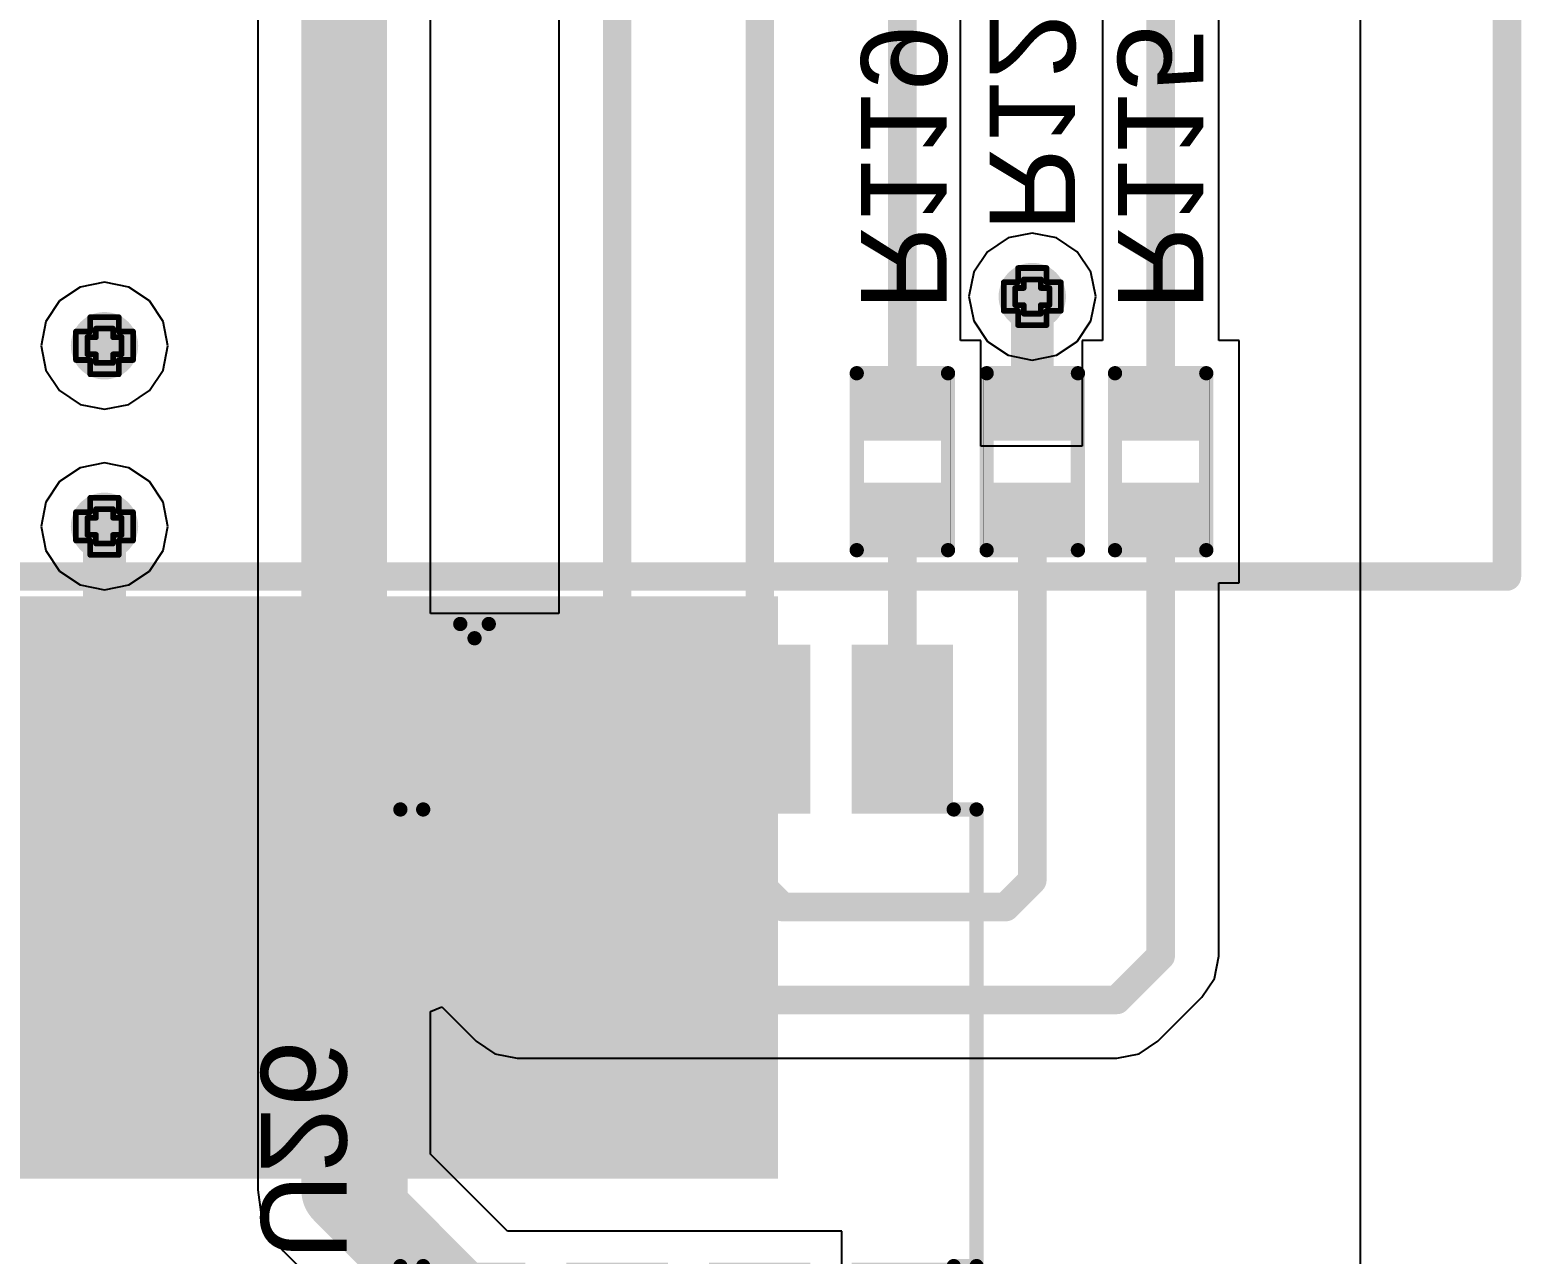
# Model space of a CAD drawing. Header units: inches. Extents: x 0 to 198, y 0 to 199.
# Drawn here: x 0.754 to 1.276, y 0.609 to 1.038 of the extents above; entities that cross this region are included whole.
import ezdxf

# ---------------------------------------------------------------- set-up
doc = ezdxf.new("R2010")
doc.units = ezdxf.units.IN
doc.header["$MEASUREMENT"] = 0
for name, color, linetype in [('Bottom Layer', 5, 'Continuous'), ('Bottom Overlay', 54, 'Continuous'), ('Bottom Paste', 16, 'Continuous'), ('Bottom Solder', 6, 'Continuous'), ('Drill Drawing', 1, 'Continuous'), ('Layer 1', 16, 'Continuous'), ('Layer 2', 76, 'Continuous'), ('Top Layer', 1, 'Continuous'), ('Top Overlay', 2, 'Continuous'), ('Top Paste', 8, 'Continuous'), ('Top Solder', 216, 'Continuous'), ('Via Holes', 16, 'Continuous')]:
    doc.layers.add(name, color=color, linetype=linetype)
doc.styles.add('Arial', font='', dxfattribs={"height": 0.2})
doc.styles.get('Arial').set_extended_font_data('Arial')

# ---------------------------------------------------------------- blocks, each defined once
blk = doc.blocks.new('BH_18650_B1BA002_19')
at = {"layer": 'Top Layer'}
blk.add_hatch(color=1, dxfattribs=at).paths.add_polyline_path([(-0.30748, -1.5265), (-0.00748, -1.5265), (-0.00748, -1.7265), (-0.30748, -1.7265)])
at = {"layer": 'Top Paste'}
blk.add_hatch(color=8, dxfattribs=at).paths.add_polyline_path([(-0.30748, -1.5265), (-0.00748, -1.5265), (-0.00748, -1.7265), (-0.30748, -1.7265)])
at = {"layer": 'Top Solder'}
blk.add_hatch(color=216, dxfattribs=at).paths.add_polyline_path([(-0.30948, -1.5245), (-0.00548, -1.5245), (-0.00548, -1.7285), (-0.30948, -1.7285)])
at = {"layer": 'Top Overlay'}
for points in [[(0.25002, -1.5175, 0.01, 0.01, 0), (0.25002, 1.5175, 0.01, 0.01, 0)], [(-0.56498, -1.5175, 0.01, 0.01, 0), (0.25002, -1.5175, 0.01, 0.01, 0)]]:
    blk.add_lwpolyline(points, format="xyseb", dxfattribs=at)
blk.add_lwpolyline([(0.24752, -1.5175, 0.005, 0.005, 1), (0.25252, -1.5175, 0.005, 0.005, 1)], format="xyseb", close=True, dxfattribs=at)
blk.add_lwpolyline([(0.24752, -1.5175, 0.005, 0.005, 1), (0.25252, -1.5175, 0.005, 0.005, 1)], format="xyseb", close=True, dxfattribs=at)
blk = doc.blocks.new('SOP_8_B_29')
at = {"layer": 'Bottom Layer'}
for points in [[(-0.13386, 0.08878), (-0.08268, 0.08878), (-0.08268, 0.06122), (-0.13386, 0.06122)], [(0.08268, 0.08878), (0.13386, 0.08878), (0.13386, 0.06122), (0.08268, 0.06122)], [(-0.13386, 0.03878), (-0.08268, 0.03878), (-0.08268, 0.01122), (-0.13386, 0.01122)], [(0.08268, 0.03878), (0.13386, 0.03878), (0.13386, 0.01122), (0.08268, 0.01122)], [(-0.13386, -0.01122), (-0.08268, -0.01122), (-0.08268, -0.03878), (-0.13386, -0.03878)], [(0.08268, -0.01122), (0.13386, -0.01122), (0.13386, -0.03878), (0.08268, -0.03878)], [(-0.13386, -0.06122), (-0.08268, -0.06122), (-0.08268, -0.08878), (-0.13386, -0.08878)], [(0.08268, -0.06122), (0.13386, -0.06122), (0.13386, -0.08878), (0.08268, -0.08878)]]:
    blk.add_hatch(color=5, dxfattribs=at).paths.add_polyline_path(points)
at = {"layer": 'Bottom Overlay'}
blk.add_hatch(color=54, dxfattribs=at).paths.add_polyline_path([(-0.078, -0.084), (-0.067, -0.084), (-0.067, -0.058), (-0.078, -0.058)])
at = {"layer": 'Bottom Paste'}
for points in [[(-0.13386, 0.08878), (-0.08268, 0.08878), (-0.08268, 0.06122), (-0.13386, 0.06122)], [(0.08268, 0.08878), (0.13386, 0.08878), (0.13386, 0.06122), (0.08268, 0.06122)], [(-0.13386, 0.03878), (-0.08268, 0.03878), (-0.08268, 0.01122), (-0.13386, 0.01122)], [(0.08268, 0.03878), (0.13386, 0.03878), (0.13386, 0.01122), (0.08268, 0.01122)], [(-0.13386, -0.01122), (-0.08268, -0.01122), (-0.08268, -0.03878), (-0.13386, -0.03878)], [(0.08268, -0.01122), (0.13386, -0.01122), (0.13386, -0.03878), (0.08268, -0.03878)], [(-0.13386, -0.06122), (-0.08268, -0.06122), (-0.08268, -0.08878), (-0.13386, -0.08878)], [(0.08268, -0.06122), (0.13386, -0.06122), (0.13386, -0.08878), (0.08268, -0.08878)]]:
    blk.add_hatch(color=16, dxfattribs=at).paths.add_polyline_path(points)
at = {"layer": 'Bottom Solder'}
for points in [[(-0.13786, 0.09278), (-0.07868, 0.09278), (-0.07868, 0.05722), (-0.13786, 0.05722)], [(0.07868, 0.09278), (0.13786, 0.09278), (0.13786, 0.05722), (0.07868, 0.05722)], [(-0.13786, 0.04278), (-0.07868, 0.04278), (-0.07868, 0.00722), (-0.13786, 0.00722)], [(0.07868, 0.04278), (0.13786, 0.04278), (0.13786, 0.00722), (0.07868, 0.00722)], [(-0.13786, -0.00722), (-0.07868, -0.00722), (-0.07868, -0.04278), (-0.13786, -0.04278)], [(0.07868, -0.00722), (0.13786, -0.00722), (0.13786, -0.04278), (0.07868, -0.04278)], [(-0.13786, -0.05722), (-0.07868, -0.05722), (-0.07868, -0.09278), (-0.13786, -0.09278)], [(0.07868, -0.05722), (0.13786, -0.05722), (0.13786, -0.09278), (0.07868, -0.09278)]]:
    blk.add_hatch(color=6, dxfattribs=at).paths.add_polyline_path(points)
at = {"layer": 'Bottom Overlay'}
for points in [[(-0.08014, 0.093, 0.005, 0.005, 0), (-0.08014, 0.101, 0.005, 0.005, 0)], [(0.07986, 0.101, 0.005, 0.005, 0), (-0.08014, 0.101, 0.005, 0.005, 0)], [(0.07986, 0.093, 0.005, 0.005, 0), (0.07986, 0.101, 0.005, 0.005, 0)], [(-0.14514, -0.08, 0.005, 0.005, 0), (-0.14514, -0.07, 0.005, 0.005, 0)], [(-0.14014, -0.075, 0.005, 0.005, 0), (-0.14514, -0.07, 0.005, 0.005, 0)], [(-0.14514, -0.08, 0.005, 0.005, 0), (-0.14014, -0.075, 0.005, 0.005, 0)], [(-0.08014, -0.101, 0.005, 0.005, 0), (-0.08014, -0.093, 0.005, 0.005, 0)], [(0.07986, -0.101, 0.005, 0.005, 0), (0.07986, -0.093, 0.005, 0.005, 0)], [(0.07986, -0.101, 0.005, 0.005, 0), (-0.08014, -0.101, 0.005, 0.005, 0)]]:
    blk.add_lwpolyline(points, format="xyseb", dxfattribs=at)
for points in [[(-0.08139, 0.101, 0.0025, 0.0025, 1), (-0.07889, 0.101, 0.0025, 0.0025, 1)], [(-0.08139, 0.101, 0.0025, 0.0025, 1), (-0.07889, 0.101, 0.0025, 0.0025, 1)], [(0.07861, 0.101, 0.0025, 0.0025, 1), (0.08111, 0.101, 0.0025, 0.0025, 1)], [(0.07861, 0.101, 0.0025, 0.0025, 1), (0.08111, 0.101, 0.0025, 0.0025, 1)], [(-0.08139, 0.093, 0.0025, 0.0025, 1), (-0.07889, 0.093, 0.0025, 0.0025, 1)], [(0.07861, 0.093, 0.0025, 0.0025, 1), (0.08111, 0.093, 0.0025, 0.0025, 1)], [(-0.14639, -0.07, 0.0025, 0.0025, 1), (-0.14389, -0.07, 0.0025, 0.0025, 1)], [(-0.14639, -0.07, 0.0025, 0.0025, 1), (-0.14389, -0.07, 0.0025, 0.0025, 1)], [(-0.14139, -0.075, 0.0025, 0.0025, 1), (-0.13889, -0.075, 0.0025, 0.0025, 1)], [(-0.14139, -0.075, 0.0025, 0.0025, 1), (-0.13889, -0.075, 0.0025, 0.0025, 1)], [(-0.14639, -0.08, 0.0025, 0.0025, 1), (-0.14389, -0.08, 0.0025, 0.0025, 1)], [(-0.14639, -0.08, 0.0025, 0.0025, 1), (-0.14389, -0.08, 0.0025, 0.0025, 1)], [(-0.08139, -0.093, 0.0025, 0.0025, 1), (-0.07889, -0.093, 0.0025, 0.0025, 1)], [(0.07861, -0.093, 0.0025, 0.0025, 1), (0.08111, -0.093, 0.0025, 0.0025, 1)], [(-0.08139, -0.101, 0.0025, 0.0025, 1), (-0.07889, -0.101, 0.0025, 0.0025, 1)], [(-0.08139, -0.101, 0.0025, 0.0025, 1), (-0.07889, -0.101, 0.0025, 0.0025, 1)], [(0.07861, -0.101, 0.0025, 0.0025, 1), (0.08111, -0.101, 0.0025, 0.0025, 1)], [(0.07861, -0.101, 0.0025, 0.0025, 1), (0.08111, -0.101, 0.0025, 0.0025, 1)]]:
    blk.add_lwpolyline(points, format="xyseb", close=True, dxfattribs=at)
blk = doc.blocks.new('R___0402_B_68')
at = {"layer": 'Bottom Layer'}
for points in [[(-0.0095, 0.0125), (-0.0095, -0.0125), (-0.0275, -0.0125), (-0.0275, 0.0125)], [(0.0275, 0.0125), (0.0275, -0.0125), (0.0095, -0.0125), (0.0095, 0.0125)]]:
    blk.add_hatch(color=5, dxfattribs=at).paths.add_polyline_path(points)
at = {"layer": 'Bottom Paste'}
for points in [[(-0.0095, 0.0125), (-0.0095, -0.0125), (-0.0275, -0.0125), (-0.0275, 0.0125)], [(0.0275, 0.0125), (0.0275, -0.0125), (0.0095, -0.0125), (0.0095, 0.0125)]]:
    blk.add_hatch(color=16, dxfattribs=at).paths.add_polyline_path(points)
at = {"layer": 'Bottom Solder'}
for points in [[(-0.00733, 0.01467), (-0.00733, -0.01467), (-0.02966, -0.01467), (-0.02966, 0.01467)], [(0.02967, 0.01467), (0.02967, -0.01467), (0.00734, -0.01467), (0.00734, 0.01467)]]:
    blk.add_hatch(color=6, dxfattribs=at).paths.add_polyline_path(points)
at = {"layer": 'Bottom Overlay'}
for points in [[(-0.031, 0.016, 0.005, 0.005, 0), (-0.031, -0.016, 0.005, 0.005, 0)], [(-0.031, 0.016, 0.005, 0.005, 0), (0.031, 0.016, 0.005, 0.005, 0)], [(-0.032, 0.017, 0.000127, 0.000127, 0), (0.032, 0.017, 0.000127, 0.000127, 0)], [(0.031, 0.016, 0.005, 0.005, 0), (0.031, -0.016, 0.005, 0.005, 0)], [(-0.031, -0.016, 0.005, 0.005, 0), (0.031, -0.016, 0.005, 0.005, 0)]]:
    blk.add_lwpolyline(points, format="xyseb", dxfattribs=at)
for points in [[(-0.03225, 0.016, 0.0025, 0.0025, 1), (-0.02975, 0.016, 0.0025, 0.0025, 1)], [(-0.03225, 0.016, 0.0025, 0.0025, 1), (-0.02975, 0.016, 0.0025, 0.0025, 1)], [(-0.03203, 0.017, 0.0000635, 0.0000635, 1), (-0.03197, 0.017, 0.0000635, 0.0000635, 1)], [(0.02975, 0.016, 0.0025, 0.0025, 1), (0.03225, 0.016, 0.0025, 0.0025, 1)], [(0.02975, 0.016, 0.0025, 0.0025, 1), (0.03225, 0.016, 0.0025, 0.0025, 1)], [(0.03197, 0.017, 0.0000635, 0.0000635, 1), (0.03203, 0.017, 0.0000635, 0.0000635, 1)], [(-0.03225, -0.016, 0.0025, 0.0025, 1), (-0.02975, -0.016, 0.0025, 0.0025, 1)], [(-0.03225, -0.016, 0.0025, 0.0025, 1), (-0.02975, -0.016, 0.0025, 0.0025, 1)], [(0.02975, -0.016, 0.0025, 0.0025, 1), (0.03225, -0.016, 0.0025, 0.0025, 1)], [(0.02975, -0.016, 0.0025, 0.0025, 1), (0.03225, -0.016, 0.0025, 0.0025, 1)]]:
    blk.add_lwpolyline(points, format="xyseb", close=True, dxfattribs=at)
blk = doc.blocks.new('R___0402_B_72')
at = {"layer": 'Bottom Layer'}
for points in [[(-0.0095, 0.0125), (-0.0095, -0.0125), (-0.0275, -0.0125), (-0.0275, 0.0125)], [(0.0275, 0.0125), (0.0275, -0.0125), (0.0095, -0.0125), (0.0095, 0.0125)]]:
    blk.add_hatch(color=5, dxfattribs=at).paths.add_polyline_path(points)
at = {"layer": 'Bottom Paste'}
for points in [[(-0.0095, 0.0125), (-0.0095, -0.0125), (-0.0275, -0.0125), (-0.0275, 0.0125)], [(0.0275, 0.0125), (0.0275, -0.0125), (0.0095, -0.0125), (0.0095, 0.0125)]]:
    blk.add_hatch(color=16, dxfattribs=at).paths.add_polyline_path(points)
at = {"layer": 'Bottom Solder'}
for points in [[(-0.00734, 0.01467), (-0.00734, -0.01467), (-0.02967, -0.01467), (-0.02967, 0.01467)], [(0.02966, 0.01467), (0.02966, -0.01467), (0.00733, -0.01467), (0.00733, 0.01467)]]:
    blk.add_hatch(color=6, dxfattribs=at).paths.add_polyline_path(points)
at = {"layer": 'Bottom Overlay'}
for points in [[(-0.031, -0.016, 0.005, 0.005, 0), (-0.031, 0.016, 0.005, 0.005, 0)], [(0.031, 0.016, 0.005, 0.005, 0), (-0.031, 0.016, 0.005, 0.005, 0)], [(0.032, 0.017, 0.000127, 0.000127, 0), (-0.032, 0.017, 0.000127, 0.000127, 0)], [(0.031, -0.016, 0.005, 0.005, 0), (0.031, 0.016, 0.005, 0.005, 0)], [(0.031, -0.016, 0.005, 0.005, 0), (-0.031, -0.016, 0.005, 0.005, 0)]]:
    blk.add_lwpolyline(points, format="xyseb", dxfattribs=at)
for points in [[(-0.03225, 0.016, 0.0025, 0.0025, 1), (-0.02975, 0.016, 0.0025, 0.0025, 1)], [(-0.03225, 0.016, 0.0025, 0.0025, 1), (-0.02975, 0.016, 0.0025, 0.0025, 1)], [(-0.03203, 0.017, 0.0000635, 0.0000635, 1), (-0.03197, 0.017, 0.0000635, 0.0000635, 1)], [(0.02975, 0.016, 0.0025, 0.0025, 1), (0.03225, 0.016, 0.0025, 0.0025, 1)], [(0.02975, 0.016, 0.0025, 0.0025, 1), (0.03225, 0.016, 0.0025, 0.0025, 1)], [(0.03197, 0.017, 0.0000635, 0.0000635, 1), (0.03203, 0.017, 0.0000635, 0.0000635, 1)], [(-0.03225, -0.016, 0.0025, 0.0025, 1), (-0.02975, -0.016, 0.0025, 0.0025, 1)], [(-0.03225, -0.016, 0.0025, 0.0025, 1), (-0.02975, -0.016, 0.0025, 0.0025, 1)], [(0.02975, -0.016, 0.0025, 0.0025, 1), (0.03225, -0.016, 0.0025, 0.0025, 1)], [(0.02975, -0.016, 0.0025, 0.0025, 1), (0.03225, -0.016, 0.0025, 0.0025, 1)]]:
    blk.add_lwpolyline(points, format="xyseb", close=True, dxfattribs=at)
blk = doc.blocks.new('R___0402_B_76')
at = {"layer": 'Bottom Layer'}
for points in [[(-0.0095, 0.0125), (-0.0095, -0.0125), (-0.0275, -0.0125), (-0.0275, 0.0125)], [(0.0275, 0.0125), (0.0275, -0.0125), (0.0095, -0.0125), (0.0095, 0.0125)]]:
    blk.add_hatch(color=5, dxfattribs=at).paths.add_polyline_path(points)
at = {"layer": 'Bottom Paste'}
for points in [[(-0.0095, 0.0125), (-0.0095, -0.0125), (-0.0275, -0.0125), (-0.0275, 0.0125)], [(0.0275, 0.0125), (0.0275, -0.0125), (0.0095, -0.0125), (0.0095, 0.0125)]]:
    blk.add_hatch(color=16, dxfattribs=at).paths.add_polyline_path(points)
at = {"layer": 'Bottom Solder'}
for points in [[(-0.00734, 0.01467), (-0.00734, -0.01467), (-0.02967, -0.01467), (-0.02967, 0.01467)], [(0.02966, 0.01467), (0.02966, -0.01467), (0.00733, -0.01467), (0.00733, 0.01467)]]:
    blk.add_hatch(color=6, dxfattribs=at).paths.add_polyline_path(points)
at = {"layer": 'Bottom Overlay'}
for points in [[(0.031, 0.016, 0.005, 0.005, 0), (-0.031, 0.016, 0.005, 0.005, 0)], [(-0.031, -0.016, 0.005, 0.005, 0), (-0.031, 0.016, 0.005, 0.005, 0)], [(0.032, 0.017, 0.000127, 0.000127, 0), (-0.032, 0.017, 0.000127, 0.000127, 0)], [(0.031, -0.016, 0.005, 0.005, 0), (0.031, 0.016, 0.005, 0.005, 0)], [(0.031, -0.016, 0.005, 0.005, 0), (-0.031, -0.016, 0.005, 0.005, 0)]]:
    blk.add_lwpolyline(points, format="xyseb", dxfattribs=at)
for points in [[(-0.03225, 0.016, 0.0025, 0.0025, 1), (-0.02975, 0.016, 0.0025, 0.0025, 1)], [(-0.03225, 0.016, 0.0025, 0.0025, 1), (-0.02975, 0.016, 0.0025, 0.0025, 1)], [(-0.03203, 0.017, 0.0000635, 0.0000635, 1), (-0.03197, 0.017, 0.0000635, 0.0000635, 1)], [(0.02975, 0.016, 0.0025, 0.0025, 1), (0.03225, 0.016, 0.0025, 0.0025, 1)], [(0.02975, 0.016, 0.0025, 0.0025, 1), (0.03225, 0.016, 0.0025, 0.0025, 1)], [(0.03197, 0.017, 0.0000635, 0.0000635, 1), (0.03203, 0.017, 0.0000635, 0.0000635, 1)], [(-0.03225, -0.016, 0.0025, 0.0025, 1), (-0.02975, -0.016, 0.0025, 0.0025, 1)], [(-0.03225, -0.016, 0.0025, 0.0025, 1), (-0.02975, -0.016, 0.0025, 0.0025, 1)], [(0.02975, -0.016, 0.0025, 0.0025, 1), (0.03225, -0.016, 0.0025, 0.0025, 1)], [(0.02975, -0.016, 0.0025, 0.0025, 1), (0.03225, -0.016, 0.0025, 0.0025, 1)]]:
    blk.add_lwpolyline(points, format="xyseb", close=True, dxfattribs=at)

msp = doc.modelspace()

# ---------------------------------------------------------------- hatches: boundary and pattern name
at = {"layer": 'Bottom Layer'}
h = msp.add_hatch(color=5, dxfattribs=at)
edge = h.paths.add_edge_path()
edge.add_arc((1.105, 0.945), 0.01181, 0, 360)
h = msp.add_hatch(color=5, dxfattribs=at)
edge = h.paths.add_edge_path()
edge.add_arc((0.77973, 0.92776), 0.01181, 0, 360)
h = msp.add_hatch(color=5, dxfattribs=at)
edge = h.paths.add_edge_path()
edge.add_arc((0.77973, 0.86448), 0.01181, 0, 360)
at = {"layer": 'Layer 1'}
h = msp.add_hatch(color=16, dxfattribs=at)
edge = h.paths.add_edge_path()
edge.add_arc((1.105, 0.945), 0.01181, 0, 360)
h = msp.add_hatch(color=16, dxfattribs=at)
edge = h.paths.add_edge_path()
edge.add_arc((0.77973, 0.92776), 0.01181, 0, 360)
h = msp.add_hatch(color=16, dxfattribs=at)
edge = h.paths.add_edge_path()
edge.add_arc((0.77973, 0.86448), 0.01181, 0, 360)
at = {"layer": 'Layer 2'}
h = msp.add_hatch(color=76, dxfattribs=at)
edge = h.paths.add_edge_path()
edge.add_arc((1.105, 0.945), 0.01181, 0, 360)
h = msp.add_hatch(color=76, dxfattribs=at)
edge = h.paths.add_edge_path()
edge.add_arc((0.77973, 0.92776), 0.01181, 0, 360)
h = msp.add_hatch(color=76, dxfattribs=at)
edge = h.paths.add_edge_path()
edge.add_arc((0.77973, 0.86448), 0.01181, 0, 360)
at = {"layer": 'Top Layer'}
h = msp.add_hatch(color=1, dxfattribs=at)
edge = h.paths.add_edge_path()
edge.add_arc((1.105, 0.945), 0.01181, 0, 360)
h = msp.add_hatch(color=1, dxfattribs=at)
edge = h.paths.add_edge_path()
edge.add_arc((0.77973, 0.92776), 0.01181, 0, 360)
h = msp.add_hatch(color=1, dxfattribs=at)
edge = h.paths.add_edge_path()
edge.add_arc((0.77973, 0.86448), 0.01181, 0, 360)
at = {"layer": 'Via Holes'}
h = msp.add_hatch(color=7, dxfattribs=at)
edge = h.paths.add_edge_path()
edge.add_arc((1.105, 0.945), 0.00591, 0, 360)
h = msp.add_hatch(color=7, dxfattribs=at)
edge = h.paths.add_edge_path()
edge.add_arc((0.77973, 0.92776), 0.00591, 0, 360)
h = msp.add_hatch(color=7, dxfattribs=at)
edge = h.paths.add_edge_path()
edge.add_arc((0.77973, 0.86448), 0.00591, 0, 360)

# ---------------------------------------------------------------- linework, layer by layer
at = {"layer": 'Bottom Layer'}
for p, q in [((0.83346, 1.71), (0.83346, 0.63197)), ((0.89398, 0.83399), (0.89398, 1.69747)), ((0.93907, 1.3653), (0.93907, 0.83399)), ((1.07985, 0.92963), (1.07985, 1.31139)), ((1.12961, 1.29542), (1.12961, 0.92963)), ((1.17039, 0.92963), (1.17039, 1.28697)), ((1.22, 1.081), (1.22, 0.52915)), ((1.08696, 0.92963), (1.07985, 0.92963)), ((1.08696, 0.89263), (1.08696, 0.92963)), ((1.12961, 0.92963), (1.1225, 0.92963)), ((1.1225, 0.92963), (1.1225, 0.89263)), ((1.1775, 0.92963), (1.17039, 0.92963)), ((1.1775, 0.88163), (1.1775, 0.92963)), ((1.1225, 0.89263), (1.08696, 0.89263)), ((1.1775, 0.84463), (1.1775, 0.88163)), ((1.17039, 0.71389), (1.17039, 0.84463)), ((1.17039, 0.84463), (1.1775, 0.84463)), ((0.93907, 0.83399), (0.89398, 0.83399)), ((1.16884, 0.70608), (1.17039, 0.71389)), ((1.16442, 0.69947), (1.16884, 0.70608)), ((0.89398, 0.6945), (0.89798, 0.69616)), ((0.89798, 0.69616), (0.91002, 0.68412)), ((1.14907, 0.68412), (1.16442, 0.69947)), ((0.89398, 0.64451), (0.89398, 0.6945)), ((0.91002, 0.68412), (0.91663, 0.6797)), ((0.91663, 0.6797), (0.92444, 0.67815)), ((1.13465, 0.67815), (1.14246, 0.6797)), ((1.14246, 0.6797), (1.14907, 0.68412)), ((0.92444, 0.67815), (1.13465, 0.67815)), ((0.92103, 0.61745), (0.89398, 0.64451)), ((0.83346, 0.63197), (0.83449, 0.62414)), ((0.83449, 0.62414), (0.83751, 0.61684)), ((1.03824, 0.61745), (0.92103, 0.61745)), ((1.03824, 0.53627), (1.03824, 0.61745)), ((0.83751, 0.61684), (0.84232, 0.61058)), ((0.84232, 0.61058), (0.88068, 0.57222))]:
    msp.add_line(p, q, dxfattribs=at)
for points in [[(0.86372, 0.63197, 0.03, 0.03, 0), (0.86372, 1.71, 0.03, 0.03, 0)], [(0.95946, 0.7934, 0.01, 0.01, 0), (0.95946, 1.3653, 0.01, 0.01, 0)], [(1.00946, 0.73915, 0.01, 0.01, 0), (1.00946, 1.34247, 0.01, 0.01, 0)], [(1.05946, 0.90563, 0.01, 0.01, 0), (1.05946, 1.31984, 0.01, 0.01, 0)], [(1.15, 0.90563, 0.01, 0.01, 0), (1.15, 1.29542, 0.01, 0.01, 0)], [(1.105, 0.90563, 0.015, 0.015, 0), (1.105, 0.945, 0.015, 0.015, 0)], [(1.05946, 0.79143, 0.01, 0.01, 0), (1.05946, 0.86863, 0.01, 0.01, 0)], [(1.105, 0.74046, 0.01, 0.01, 0), (1.105, 0.86863, 0.01, 0.01, 0)], [(1.15, 0.71389, 0.01, 0.01, 0), (1.15, 0.86592, 0.01, 0.01, 0)], [(0.90946, 0.71352, 0.01, 0.01, 0), (0.90946, 0.79143, 0.01, 0.01, 0)], [(1.00946, 0.73915, 0.01, 0.01, 0), (1.01753, 0.73107, 0.01, 0.01, 0)], [(1.09562, 0.73107, 0.01, 0.01, 0), (1.105, 0.74046, 0.01, 0.01, 0)], [(1.01753, 0.73107, 0.01, 0.01, 0), (1.09562, 0.73107, 0.01, 0.01, 0)], [(0.90946, 0.71352, 0.01, 0.01, 0), (0.92444, 0.69854, 0.01, 0.01, 0)], [(1.13465, 0.69854, 0.01, 0.01, 0), (1.15, 0.71389, 0.01, 0.01, 0)], [(0.92444, 0.69854, 0.01, 0.01, 0), (1.13465, 0.69854, 0.01, 0.01, 0)], [(0.86372, 0.63197, 0.03, 0.03, 0), (0.90666, 0.58903, 0.03, 0.03, 0)]]:
    msp.add_lwpolyline(points, format="xyseb", dxfattribs=at)
for points in [[(1.10125, 0.945, 0.0075, 0.0075, 1), (1.10875, 0.945, 0.0075, 0.0075, 1)], [(1.05696, 0.90563, 0.005, 0.005, 1), (1.06196, 0.90563, 0.005, 0.005, 1)], [(1.10125, 0.90563, 0.0075, 0.0075, 1), (1.10875, 0.90563, 0.0075, 0.0075, 1)], [(1.1475, 0.90563, 0.005, 0.005, 1), (1.1525, 0.90563, 0.005, 0.005, 1)], [(1.05696, 0.86863, 0.005, 0.005, 1), (1.06196, 0.86863, 0.005, 0.005, 1)], [(1.1025, 0.86863, 0.005, 0.005, 1), (1.1075, 0.86863, 0.005, 0.005, 1)], [(1.1475, 0.86592, 0.005, 0.005, 1), (1.1525, 0.86592, 0.005, 0.005, 1)], [(0.90696, 0.79143, 0.005, 0.005, 1), (0.91196, 0.79143, 0.005, 0.005, 1)], [(0.95696, 0.7934, 0.005, 0.005, 1), (0.96196, 0.7934, 0.005, 0.005, 1)], [(1.05696, 0.79143, 0.005, 0.005, 1), (1.06196, 0.79143, 0.005, 0.005, 1)], [(1.00696, 0.73915, 0.005, 0.005, 1), (1.01196, 0.73915, 0.005, 0.005, 1)], [(1.00696, 0.73915, 0.005, 0.005, 1), (1.01196, 0.73915, 0.005, 0.005, 1)], [(1.1025, 0.74046, 0.005, 0.005, 1), (1.1075, 0.74046, 0.005, 0.005, 1)], [(1.1025, 0.74046, 0.005, 0.005, 1), (1.1075, 0.74046, 0.005, 0.005, 1)], [(1.01503, 0.73107, 0.005, 0.005, 1), (1.02003, 0.73107, 0.005, 0.005, 1)], [(1.01503, 0.73107, 0.005, 0.005, 1), (1.02003, 0.73107, 0.005, 0.005, 1)], [(1.09312, 0.73107, 0.005, 0.005, 1), (1.09812, 0.73107, 0.005, 0.005, 1)], [(1.09312, 0.73107, 0.005, 0.005, 1), (1.09812, 0.73107, 0.005, 0.005, 1)], [(0.90696, 0.71352, 0.005, 0.005, 1), (0.91196, 0.71352, 0.005, 0.005, 1)], [(0.90696, 0.71352, 0.005, 0.005, 1), (0.91196, 0.71352, 0.005, 0.005, 1)], [(1.1475, 0.71389, 0.005, 0.005, 1), (1.1525, 0.71389, 0.005, 0.005, 1)], [(1.1475, 0.71389, 0.005, 0.005, 1), (1.1525, 0.71389, 0.005, 0.005, 1)], [(0.92194, 0.69854, 0.005, 0.005, 1), (0.92694, 0.69854, 0.005, 0.005, 1)], [(0.92194, 0.69854, 0.005, 0.005, 1), (0.92694, 0.69854, 0.005, 0.005, 1)], [(1.13215, 0.69854, 0.005, 0.005, 1), (1.13715, 0.69854, 0.005, 0.005, 1)], [(1.13215, 0.69854, 0.005, 0.005, 1), (1.13715, 0.69854, 0.005, 0.005, 1)], [(0.85622, 0.63197, 0.015, 0.015, 1), (0.87122, 0.63197, 0.015, 0.015, 1)], [(0.85622, 0.63197, 0.015, 0.015, 1), (0.87122, 0.63197, 0.015, 0.015, 1)]]:
    msp.add_lwpolyline(points, format="xyseb", close=True, dxfattribs=at)
at = {"layer": 'Drill Drawing'}
for points in [[(1.1, 0.95, 0.002, 0.002, 0), (1.1, 0.955, 0.002, 0.002, 0)], [(1.1, 0.955, 0.002, 0.002, 0), (1.11, 0.955, 0.002, 0.002, 0)], [(1.102, 0.948, 0.002, 0.002, 0), (1.102, 0.951, 0.002, 0.002, 0)], [(1.102, 0.951, 0.002, 0.002, 0), (1.108, 0.951, 0.002, 0.002, 0)], [(1.108, 0.948, 0.002, 0.002, 0), (1.108, 0.951, 0.002, 0.002, 0)], [(1.11, 0.95, 0.002, 0.002, 0), (1.11, 0.955, 0.002, 0.002, 0)], [(1.095, 0.94, 0.002, 0.002, 0), (1.095, 0.95, 0.002, 0.002, 0)], [(1.095, 0.95, 0.002, 0.002, 0), (1.1, 0.95, 0.002, 0.002, 0)], [(1.099, 0.942, 0.002, 0.002, 0), (1.099, 0.948, 0.002, 0.002, 0)], [(1.099, 0.948, 0.002, 0.002, 0), (1.102, 0.948, 0.002, 0.002, 0)], [(1.108, 0.948, 0.002, 0.002, 0), (1.111, 0.948, 0.002, 0.002, 0)], [(1.11, 0.95, 0.002, 0.002, 0), (1.115, 0.95, 0.002, 0.002, 0)], [(1.111, 0.942, 0.002, 0.002, 0), (1.111, 0.948, 0.002, 0.002, 0)], [(1.115, 0.94, 0.002, 0.002, 0), (1.115, 0.95, 0.002, 0.002, 0)], [(1.099, 0.942, 0.002, 0.002, 0), (1.102, 0.942, 0.002, 0.002, 0)], [(1.102, 0.939, 0.002, 0.002, 0), (1.102, 0.942, 0.002, 0.002, 0)], [(1.108, 0.942, 0.002, 0.002, 0), (1.111, 0.942, 0.002, 0.002, 0)], [(1.108, 0.939, 0.002, 0.002, 0), (1.108, 0.942, 0.002, 0.002, 0)], [(0.77473, 0.93276, 0.002, 0.002, 0), (0.77473, 0.93776, 0.002, 0.002, 0)], [(0.77473, 0.93776, 0.002, 0.002, 0), (0.78473, 0.93776, 0.002, 0.002, 0)], [(0.78473, 0.93276, 0.002, 0.002, 0), (0.78473, 0.93776, 0.002, 0.002, 0)], [(1.095, 0.94, 0.002, 0.002, 0), (1.1, 0.94, 0.002, 0.002, 0)], [(1.1, 0.935, 0.002, 0.002, 0), (1.1, 0.94, 0.002, 0.002, 0)], [(1.1, 0.935, 0.002, 0.002, 0), (1.11, 0.935, 0.002, 0.002, 0)], [(1.102, 0.939, 0.002, 0.002, 0), (1.108, 0.939, 0.002, 0.002, 0)], [(1.11, 0.94, 0.002, 0.002, 0), (1.115, 0.94, 0.002, 0.002, 0)], [(1.11, 0.935, 0.002, 0.002, 0), (1.11, 0.94, 0.002, 0.002, 0)], [(0.76973, 0.92276, 0.002, 0.002, 0), (0.76973, 0.93276, 0.002, 0.002, 0)], [(0.76973, 0.93276, 0.002, 0.002, 0), (0.77473, 0.93276, 0.002, 0.002, 0)], [(0.77373, 0.92476, 0.002, 0.002, 0), (0.77373, 0.93076, 0.002, 0.002, 0)], [(0.77373, 0.93076, 0.002, 0.002, 0), (0.77673, 0.93076, 0.002, 0.002, 0)], [(0.77673, 0.93076, 0.002, 0.002, 0), (0.77673, 0.93376, 0.002, 0.002, 0)], [(0.77673, 0.93376, 0.002, 0.002, 0), (0.78273, 0.93376, 0.002, 0.002, 0)], [(0.78273, 0.93076, 0.002, 0.002, 0), (0.78273, 0.93376, 0.002, 0.002, 0)], [(0.78273, 0.93076, 0.002, 0.002, 0), (0.78573, 0.93076, 0.002, 0.002, 0)], [(0.78473, 0.93276, 0.002, 0.002, 0), (0.78973, 0.93276, 0.002, 0.002, 0)], [(0.78573, 0.92476, 0.002, 0.002, 0), (0.78573, 0.93076, 0.002, 0.002, 0)], [(0.78973, 0.92276, 0.002, 0.002, 0), (0.78973, 0.93276, 0.002, 0.002, 0)], [(0.77373, 0.92476, 0.002, 0.002, 0), (0.77673, 0.92476, 0.002, 0.002, 0)], [(0.77673, 0.92176, 0.002, 0.002, 0), (0.77673, 0.92476, 0.002, 0.002, 0)], [(0.78273, 0.92476, 0.002, 0.002, 0), (0.78573, 0.92476, 0.002, 0.002, 0)], [(0.78273, 0.92176, 0.002, 0.002, 0), (0.78273, 0.92476, 0.002, 0.002, 0)], [(0.76973, 0.92276, 0.002, 0.002, 0), (0.77473, 0.92276, 0.002, 0.002, 0)], [(0.77473, 0.91776, 0.002, 0.002, 0), (0.77473, 0.92276, 0.002, 0.002, 0)], [(0.77673, 0.92176, 0.002, 0.002, 0), (0.78273, 0.92176, 0.002, 0.002, 0)], [(0.78473, 0.92276, 0.002, 0.002, 0), (0.78973, 0.92276, 0.002, 0.002, 0)], [(0.78473, 0.91776, 0.002, 0.002, 0), (0.78473, 0.92276, 0.002, 0.002, 0)], [(0.77473, 0.91776, 0.002, 0.002, 0), (0.78473, 0.91776, 0.002, 0.002, 0)], [(0.77473, 0.86948, 0.002, 0.002, 0), (0.77473, 0.87448, 0.002, 0.002, 0)], [(0.77473, 0.87448, 0.002, 0.002, 0), (0.78473, 0.87448, 0.002, 0.002, 0)], [(0.78473, 0.86948, 0.002, 0.002, 0), (0.78473, 0.87448, 0.002, 0.002, 0)], [(0.76973, 0.85948, 0.002, 0.002, 0), (0.76973, 0.86948, 0.002, 0.002, 0)], [(0.76973, 0.86948, 0.002, 0.002, 0), (0.77473, 0.86948, 0.002, 0.002, 0)], [(0.77373, 0.86148, 0.002, 0.002, 0), (0.77373, 0.86748, 0.002, 0.002, 0)], [(0.77373, 0.86748, 0.002, 0.002, 0), (0.77673, 0.86748, 0.002, 0.002, 0)], [(0.77673, 0.86748, 0.002, 0.002, 0), (0.77673, 0.87048, 0.002, 0.002, 0)], [(0.77673, 0.87048, 0.002, 0.002, 0), (0.78273, 0.87048, 0.002, 0.002, 0)], [(0.78273, 0.86748, 0.002, 0.002, 0), (0.78273, 0.87048, 0.002, 0.002, 0)], [(0.78273, 0.86748, 0.002, 0.002, 0), (0.78573, 0.86748, 0.002, 0.002, 0)], [(0.78473, 0.86948, 0.002, 0.002, 0), (0.78973, 0.86948, 0.002, 0.002, 0)], [(0.78573, 0.86148, 0.002, 0.002, 0), (0.78573, 0.86748, 0.002, 0.002, 0)], [(0.78973, 0.85948, 0.002, 0.002, 0), (0.78973, 0.86948, 0.002, 0.002, 0)], [(0.76973, 0.85948, 0.002, 0.002, 0), (0.77473, 0.85948, 0.002, 0.002, 0)], [(0.77373, 0.86148, 0.002, 0.002, 0), (0.77673, 0.86148, 0.002, 0.002, 0)], [(0.77473, 0.85448, 0.002, 0.002, 0), (0.77473, 0.85948, 0.002, 0.002, 0)], [(0.77673, 0.85848, 0.002, 0.002, 0), (0.77673, 0.86148, 0.002, 0.002, 0)], [(0.77673, 0.85848, 0.002, 0.002, 0), (0.78273, 0.85848, 0.002, 0.002, 0)], [(0.78273, 0.86148, 0.002, 0.002, 0), (0.78573, 0.86148, 0.002, 0.002, 0)], [(0.78273, 0.85848, 0.002, 0.002, 0), (0.78273, 0.86148, 0.002, 0.002, 0)], [(0.78473, 0.85948, 0.002, 0.002, 0), (0.78973, 0.85948, 0.002, 0.002, 0)], [(0.78473, 0.85448, 0.002, 0.002, 0), (0.78473, 0.85948, 0.002, 0.002, 0)], [(0.77473, 0.85448, 0.002, 0.002, 0), (0.78473, 0.85448, 0.002, 0.002, 0)]]:
    msp.add_lwpolyline(points, format="xyseb", dxfattribs=at)
for points in [[(1.0995, 0.955, 0.001, 0.001, 1), (1.1005, 0.955, 0.001, 0.001, 1)], [(1.0995, 0.955, 0.001, 0.001, 1), (1.1005, 0.955, 0.001, 0.001, 1)], [(1.1015, 0.951, 0.001, 0.001, 1), (1.1025, 0.951, 0.001, 0.001, 1)], [(1.1015, 0.951, 0.001, 0.001, 1), (1.1025, 0.951, 0.001, 0.001, 1)], [(1.1075, 0.951, 0.001, 0.001, 1), (1.1085, 0.951, 0.001, 0.001, 1)], [(1.1075, 0.951, 0.001, 0.001, 1), (1.1085, 0.951, 0.001, 0.001, 1)], [(1.1095, 0.955, 0.001, 0.001, 1), (1.1105, 0.955, 0.001, 0.001, 1)], [(1.1095, 0.955, 0.001, 0.001, 1), (1.1105, 0.955, 0.001, 0.001, 1)], [(1.0945, 0.95, 0.001, 0.001, 1), (1.0955, 0.95, 0.001, 0.001, 1)], [(1.0945, 0.95, 0.001, 0.001, 1), (1.0955, 0.95, 0.001, 0.001, 1)], [(1.0985, 0.948, 0.001, 0.001, 1), (1.0995, 0.948, 0.001, 0.001, 1)], [(1.0985, 0.948, 0.001, 0.001, 1), (1.0995, 0.948, 0.001, 0.001, 1)], [(1.0995, 0.95, 0.001, 0.001, 1), (1.1005, 0.95, 0.001, 0.001, 1)], [(1.0995, 0.95, 0.001, 0.001, 1), (1.1005, 0.95, 0.001, 0.001, 1)], [(1.1015, 0.948, 0.001, 0.001, 1), (1.1025, 0.948, 0.001, 0.001, 1)], [(1.1015, 0.948, 0.001, 0.001, 1), (1.1025, 0.948, 0.001, 0.001, 1)], [(1.1075, 0.948, 0.001, 0.001, 1), (1.1085, 0.948, 0.001, 0.001, 1)], [(1.1075, 0.948, 0.001, 0.001, 1), (1.1085, 0.948, 0.001, 0.001, 1)], [(1.1095, 0.95, 0.001, 0.001, 1), (1.1105, 0.95, 0.001, 0.001, 1)], [(1.1095, 0.95, 0.001, 0.001, 1), (1.1105, 0.95, 0.001, 0.001, 1)], [(1.1105, 0.948, 0.001, 0.001, 1), (1.1115, 0.948, 0.001, 0.001, 1)], [(1.1105, 0.948, 0.001, 0.001, 1), (1.1115, 0.948, 0.001, 0.001, 1)], [(1.1145, 0.95, 0.001, 0.001, 1), (1.1155, 0.95, 0.001, 0.001, 1)], [(1.1145, 0.95, 0.001, 0.001, 1), (1.1155, 0.95, 0.001, 0.001, 1)], [(1.0985, 0.942, 0.001, 0.001, 1), (1.0995, 0.942, 0.001, 0.001, 1)], [(1.0985, 0.942, 0.001, 0.001, 1), (1.0995, 0.942, 0.001, 0.001, 1)], [(1.1015, 0.942, 0.001, 0.001, 1), (1.1025, 0.942, 0.001, 0.001, 1)], [(1.1015, 0.942, 0.001, 0.001, 1), (1.1025, 0.942, 0.001, 0.001, 1)], [(1.1075, 0.942, 0.001, 0.001, 1), (1.1085, 0.942, 0.001, 0.001, 1)], [(1.1075, 0.942, 0.001, 0.001, 1), (1.1085, 0.942, 0.001, 0.001, 1)], [(1.1105, 0.942, 0.001, 0.001, 1), (1.1115, 0.942, 0.001, 0.001, 1)], [(1.1105, 0.942, 0.001, 0.001, 1), (1.1115, 0.942, 0.001, 0.001, 1)], [(0.77423, 0.93776, 0.001, 0.001, 1), (0.77523, 0.93776, 0.001, 0.001, 1)], [(0.77423, 0.93776, 0.001, 0.001, 1), (0.77523, 0.93776, 0.001, 0.001, 1)], [(0.78423, 0.93776, 0.001, 0.001, 1), (0.78523, 0.93776, 0.001, 0.001, 1)], [(0.78423, 0.93776, 0.001, 0.001, 1), (0.78523, 0.93776, 0.001, 0.001, 1)], [(1.0945, 0.94, 0.001, 0.001, 1), (1.0955, 0.94, 0.001, 0.001, 1)], [(1.0945, 0.94, 0.001, 0.001, 1), (1.0955, 0.94, 0.001, 0.001, 1)], [(1.0995, 0.94, 0.001, 0.001, 1), (1.1005, 0.94, 0.001, 0.001, 1)], [(1.0995, 0.94, 0.001, 0.001, 1), (1.1005, 0.94, 0.001, 0.001, 1)], [(1.0995, 0.935, 0.001, 0.001, 1), (1.1005, 0.935, 0.001, 0.001, 1)], [(1.0995, 0.935, 0.001, 0.001, 1), (1.1005, 0.935, 0.001, 0.001, 1)], [(1.1015, 0.939, 0.001, 0.001, 1), (1.1025, 0.939, 0.001, 0.001, 1)], [(1.1015, 0.939, 0.001, 0.001, 1), (1.1025, 0.939, 0.001, 0.001, 1)], [(1.1075, 0.939, 0.001, 0.001, 1), (1.1085, 0.939, 0.001, 0.001, 1)], [(1.1075, 0.939, 0.001, 0.001, 1), (1.1085, 0.939, 0.001, 0.001, 1)], [(1.1095, 0.94, 0.001, 0.001, 1), (1.1105, 0.94, 0.001, 0.001, 1)], [(1.1095, 0.94, 0.001, 0.001, 1), (1.1105, 0.94, 0.001, 0.001, 1)], [(1.1095, 0.935, 0.001, 0.001, 1), (1.1105, 0.935, 0.001, 0.001, 1)], [(1.1095, 0.935, 0.001, 0.001, 1), (1.1105, 0.935, 0.001, 0.001, 1)], [(1.1145, 0.94, 0.001, 0.001, 1), (1.1155, 0.94, 0.001, 0.001, 1)], [(1.1145, 0.94, 0.001, 0.001, 1), (1.1155, 0.94, 0.001, 0.001, 1)], [(0.76923, 0.93276, 0.001, 0.001, 1), (0.77023, 0.93276, 0.001, 0.001, 1)], [(0.76923, 0.93276, 0.001, 0.001, 1), (0.77023, 0.93276, 0.001, 0.001, 1)], [(0.77323, 0.93076, 0.001, 0.001, 1), (0.77423, 0.93076, 0.001, 0.001, 1)], [(0.77323, 0.93076, 0.001, 0.001, 1), (0.77423, 0.93076, 0.001, 0.001, 1)], [(0.77423, 0.93276, 0.001, 0.001, 1), (0.77523, 0.93276, 0.001, 0.001, 1)], [(0.77423, 0.93276, 0.001, 0.001, 1), (0.77523, 0.93276, 0.001, 0.001, 1)], [(0.77623, 0.93376, 0.001, 0.001, 1), (0.77723, 0.93376, 0.001, 0.001, 1)], [(0.77623, 0.93376, 0.001, 0.001, 1), (0.77723, 0.93376, 0.001, 0.001, 1)], [(0.77623, 0.93076, 0.001, 0.001, 1), (0.77723, 0.93076, 0.001, 0.001, 1)], [(0.77623, 0.93076, 0.001, 0.001, 1), (0.77723, 0.93076, 0.001, 0.001, 1)], [(0.78223, 0.93376, 0.001, 0.001, 1), (0.78323, 0.93376, 0.001, 0.001, 1)], [(0.78223, 0.93376, 0.001, 0.001, 1), (0.78323, 0.93376, 0.001, 0.001, 1)], [(0.78223, 0.93076, 0.001, 0.001, 1), (0.78323, 0.93076, 0.001, 0.001, 1)], [(0.78223, 0.93076, 0.001, 0.001, 1), (0.78323, 0.93076, 0.001, 0.001, 1)], [(0.78423, 0.93276, 0.001, 0.001, 1), (0.78523, 0.93276, 0.001, 0.001, 1)], [(0.78423, 0.93276, 0.001, 0.001, 1), (0.78523, 0.93276, 0.001, 0.001, 1)], [(0.78523, 0.93076, 0.001, 0.001, 1), (0.78623, 0.93076, 0.001, 0.001, 1)], [(0.78523, 0.93076, 0.001, 0.001, 1), (0.78623, 0.93076, 0.001, 0.001, 1)], [(0.78923, 0.93276, 0.001, 0.001, 1), (0.79023, 0.93276, 0.001, 0.001, 1)], [(0.78923, 0.93276, 0.001, 0.001, 1), (0.79023, 0.93276, 0.001, 0.001, 1)], [(0.77323, 0.92476, 0.001, 0.001, 1), (0.77423, 0.92476, 0.001, 0.001, 1)], [(0.77323, 0.92476, 0.001, 0.001, 1), (0.77423, 0.92476, 0.001, 0.001, 1)], [(0.77623, 0.92476, 0.001, 0.001, 1), (0.77723, 0.92476, 0.001, 0.001, 1)], [(0.77623, 0.92476, 0.001, 0.001, 1), (0.77723, 0.92476, 0.001, 0.001, 1)], [(0.78223, 0.92476, 0.001, 0.001, 1), (0.78323, 0.92476, 0.001, 0.001, 1)], [(0.78223, 0.92476, 0.001, 0.001, 1), (0.78323, 0.92476, 0.001, 0.001, 1)], [(0.78523, 0.92476, 0.001, 0.001, 1), (0.78623, 0.92476, 0.001, 0.001, 1)], [(0.78523, 0.92476, 0.001, 0.001, 1), (0.78623, 0.92476, 0.001, 0.001, 1)], [(0.76923, 0.92276, 0.001, 0.001, 1), (0.77023, 0.92276, 0.001, 0.001, 1)], [(0.76923, 0.92276, 0.001, 0.001, 1), (0.77023, 0.92276, 0.001, 0.001, 1)], [(0.77423, 0.92276, 0.001, 0.001, 1), (0.77523, 0.92276, 0.001, 0.001, 1)], [(0.77423, 0.92276, 0.001, 0.001, 1), (0.77523, 0.92276, 0.001, 0.001, 1)], [(0.77623, 0.92176, 0.001, 0.001, 1), (0.77723, 0.92176, 0.001, 0.001, 1)], [(0.77623, 0.92176, 0.001, 0.001, 1), (0.77723, 0.92176, 0.001, 0.001, 1)], [(0.78223, 0.92176, 0.001, 0.001, 1), (0.78323, 0.92176, 0.001, 0.001, 1)], [(0.78223, 0.92176, 0.001, 0.001, 1), (0.78323, 0.92176, 0.001, 0.001, 1)], [(0.78423, 0.92276, 0.001, 0.001, 1), (0.78523, 0.92276, 0.001, 0.001, 1)], [(0.78423, 0.92276, 0.001, 0.001, 1), (0.78523, 0.92276, 0.001, 0.001, 1)], [(0.78923, 0.92276, 0.001, 0.001, 1), (0.79023, 0.92276, 0.001, 0.001, 1)], [(0.78923, 0.92276, 0.001, 0.001, 1), (0.79023, 0.92276, 0.001, 0.001, 1)], [(0.77423, 0.91776, 0.001, 0.001, 1), (0.77523, 0.91776, 0.001, 0.001, 1)], [(0.77423, 0.91776, 0.001, 0.001, 1), (0.77523, 0.91776, 0.001, 0.001, 1)], [(0.78423, 0.91776, 0.001, 0.001, 1), (0.78523, 0.91776, 0.001, 0.001, 1)], [(0.78423, 0.91776, 0.001, 0.001, 1), (0.78523, 0.91776, 0.001, 0.001, 1)], [(0.77423, 0.87448, 0.001, 0.001, 1), (0.77523, 0.87448, 0.001, 0.001, 1)], [(0.77423, 0.87448, 0.001, 0.001, 1), (0.77523, 0.87448, 0.001, 0.001, 1)], [(0.78423, 0.87448, 0.001, 0.001, 1), (0.78523, 0.87448, 0.001, 0.001, 1)], [(0.78423, 0.87448, 0.001, 0.001, 1), (0.78523, 0.87448, 0.001, 0.001, 1)], [(0.76923, 0.86948, 0.001, 0.001, 1), (0.77023, 0.86948, 0.001, 0.001, 1)], [(0.76923, 0.86948, 0.001, 0.001, 1), (0.77023, 0.86948, 0.001, 0.001, 1)], [(0.77323, 0.86748, 0.001, 0.001, 1), (0.77423, 0.86748, 0.001, 0.001, 1)], [(0.77323, 0.86748, 0.001, 0.001, 1), (0.77423, 0.86748, 0.001, 0.001, 1)], [(0.77423, 0.86948, 0.001, 0.001, 1), (0.77523, 0.86948, 0.001, 0.001, 1)], [(0.77423, 0.86948, 0.001, 0.001, 1), (0.77523, 0.86948, 0.001, 0.001, 1)], [(0.77623, 0.87048, 0.001, 0.001, 1), (0.77723, 0.87048, 0.001, 0.001, 1)], [(0.77623, 0.87048, 0.001, 0.001, 1), (0.77723, 0.87048, 0.001, 0.001, 1)], [(0.77623, 0.86748, 0.001, 0.001, 1), (0.77723, 0.86748, 0.001, 0.001, 1)], [(0.77623, 0.86748, 0.001, 0.001, 1), (0.77723, 0.86748, 0.001, 0.001, 1)], [(0.78223, 0.87048, 0.001, 0.001, 1), (0.78323, 0.87048, 0.001, 0.001, 1)], [(0.78223, 0.87048, 0.001, 0.001, 1), (0.78323, 0.87048, 0.001, 0.001, 1)], [(0.78223, 0.86748, 0.001, 0.001, 1), (0.78323, 0.86748, 0.001, 0.001, 1)], [(0.78223, 0.86748, 0.001, 0.001, 1), (0.78323, 0.86748, 0.001, 0.001, 1)], [(0.78423, 0.86948, 0.001, 0.001, 1), (0.78523, 0.86948, 0.001, 0.001, 1)], [(0.78423, 0.86948, 0.001, 0.001, 1), (0.78523, 0.86948, 0.001, 0.001, 1)], [(0.78523, 0.86748, 0.001, 0.001, 1), (0.78623, 0.86748, 0.001, 0.001, 1)], [(0.78523, 0.86748, 0.001, 0.001, 1), (0.78623, 0.86748, 0.001, 0.001, 1)], [(0.78923, 0.86948, 0.001, 0.001, 1), (0.79023, 0.86948, 0.001, 0.001, 1)], [(0.78923, 0.86948, 0.001, 0.001, 1), (0.79023, 0.86948, 0.001, 0.001, 1)], [(0.76923, 0.85948, 0.001, 0.001, 1), (0.77023, 0.85948, 0.001, 0.001, 1)], [(0.76923, 0.85948, 0.001, 0.001, 1), (0.77023, 0.85948, 0.001, 0.001, 1)], [(0.77323, 0.86148, 0.001, 0.001, 1), (0.77423, 0.86148, 0.001, 0.001, 1)], [(0.77323, 0.86148, 0.001, 0.001, 1), (0.77423, 0.86148, 0.001, 0.001, 1)], [(0.77423, 0.85948, 0.001, 0.001, 1), (0.77523, 0.85948, 0.001, 0.001, 1)], [(0.77423, 0.85948, 0.001, 0.001, 1), (0.77523, 0.85948, 0.001, 0.001, 1)], [(0.77623, 0.86148, 0.001, 0.001, 1), (0.77723, 0.86148, 0.001, 0.001, 1)], [(0.77623, 0.86148, 0.001, 0.001, 1), (0.77723, 0.86148, 0.001, 0.001, 1)], [(0.77623, 0.85848, 0.001, 0.001, 1), (0.77723, 0.85848, 0.001, 0.001, 1)], [(0.77623, 0.85848, 0.001, 0.001, 1), (0.77723, 0.85848, 0.001, 0.001, 1)], [(0.78223, 0.86148, 0.001, 0.001, 1), (0.78323, 0.86148, 0.001, 0.001, 1)], [(0.78223, 0.86148, 0.001, 0.001, 1), (0.78323, 0.86148, 0.001, 0.001, 1)], [(0.78223, 0.85848, 0.001, 0.001, 1), (0.78323, 0.85848, 0.001, 0.001, 1)], [(0.78223, 0.85848, 0.001, 0.001, 1), (0.78323, 0.85848, 0.001, 0.001, 1)], [(0.78423, 0.85948, 0.001, 0.001, 1), (0.78523, 0.85948, 0.001, 0.001, 1)], [(0.78423, 0.85948, 0.001, 0.001, 1), (0.78523, 0.85948, 0.001, 0.001, 1)], [(0.78523, 0.86148, 0.001, 0.001, 1), (0.78623, 0.86148, 0.001, 0.001, 1)], [(0.78523, 0.86148, 0.001, 0.001, 1), (0.78623, 0.86148, 0.001, 0.001, 1)], [(0.78923, 0.85948, 0.001, 0.001, 1), (0.79023, 0.85948, 0.001, 0.001, 1)], [(0.78923, 0.85948, 0.001, 0.001, 1), (0.79023, 0.85948, 0.001, 0.001, 1)], [(0.77423, 0.85448, 0.001, 0.001, 1), (0.77523, 0.85448, 0.001, 0.001, 1)], [(0.77423, 0.85448, 0.001, 0.001, 1), (0.77523, 0.85448, 0.001, 0.001, 1)], [(0.78423, 0.85448, 0.001, 0.001, 1), (0.78523, 0.85448, 0.001, 0.001, 1)], [(0.78423, 0.85448, 0.001, 0.001, 1), (0.78523, 0.85448, 0.001, 0.001, 1)]]:
    msp.add_lwpolyline(points, format="xyseb", close=True, dxfattribs=at)
at = {"layer": 'Layer 1'}
msp.add_line((1.22, 1.081), (1.22, 0.46104), dxfattribs=at)
at = {"layer": 'Layer 2'}
for p, q in [((1.22, 1.081), (1.22, 0.98961)), ((1.22, 0.98961), (1.22, 0.73791)), ((1.09649, 0.96555), (1.08927, 0.96072)), ((1.105, 0.96724), (1.09649, 0.96555)), ((1.11351, 0.96555), (1.105, 0.96724)), ((1.12072, 0.96072), (1.11351, 0.96555)), ((1.08927, 0.96072), (1.08445, 0.95351)), ((1.12555, 0.95351), (1.12072, 0.96072)), ((1.08445, 0.95351), (1.08276, 0.945)), ((1.12724, 0.945), (1.12555, 0.95351)), ((0.77122, 0.9483), (0.76401, 0.94348)), ((0.77973, 0.95), (0.77122, 0.9483)), ((0.78824, 0.9483), (0.77973, 0.95)), ((0.79546, 0.94348), (0.78824, 0.9483)), ((0.76401, 0.94348), (0.75919, 0.93627)), ((0.80028, 0.93627), (0.79546, 0.94348)), ((1.08276, 0.945), (1.08445, 0.93649)), ((1.12555, 0.93649), (1.12724, 0.945)), ((0.75919, 0.93627), (0.7575, 0.92776)), ((0.80197, 0.92776), (0.80028, 0.93627)), ((1.08445, 0.93649), (1.08927, 0.92927)), ((1.12072, 0.92927), (1.12555, 0.93649)), ((0.7575, 0.92776), (0.75919, 0.91925)), ((0.80028, 0.91925), (0.80197, 0.92776)), ((1.08927, 0.92927), (1.09649, 0.92445)), ((1.11351, 0.92445), (1.12072, 0.92927)), ((1.09649, 0.92445), (1.105, 0.92276)), ((1.105, 0.92276), (1.11351, 0.92445)), ((0.75919, 0.91925), (0.76401, 0.91203)), ((0.79546, 0.91203), (0.80028, 0.91925)), ((0.76401, 0.91203), (0.77122, 0.90721)), ((0.78824, 0.90721), (0.79546, 0.91203)), ((0.77122, 0.90721), (0.77973, 0.90552)), ((0.77973, 0.90552), (0.78824, 0.90721)), ((0.77122, 0.88502), (0.76401, 0.8802)), ((0.77973, 0.88671), (0.77122, 0.88502)), ((0.78824, 0.88502), (0.77973, 0.88671)), ((0.79546, 0.8802), (0.78824, 0.88502)), ((0.76401, 0.8802), (0.75919, 0.87299)), ((0.80028, 0.87299), (0.79546, 0.8802)), ((0.75919, 0.87299), (0.7575, 0.86448)), ((0.80197, 0.86448), (0.80028, 0.87299)), ((0.7575, 0.86448), (0.75919, 0.85597)), ((0.80028, 0.85597), (0.80197, 0.86448)), ((0.75919, 0.85597), (0.76401, 0.84875)), ((0.79546, 0.84875), (0.80028, 0.85597)), ((0.76401, 0.84875), (0.77122, 0.84393)), ((0.78824, 0.84393), (0.79546, 0.84875)), ((0.77122, 0.84393), (0.77973, 0.84224)), ((0.77973, 0.84224), (0.78824, 0.84393)), ((1.22, 0.73791), (1.22, 0.7294)), ((1.22, 0.7294), (1.22, 0.61176)), ((1.22, 0.61176), (1.22, 0.55032))]:
    msp.add_line(p, q, dxfattribs=at)
at = {"layer": 'Top Layer'}
msp.add_line((1.22, 1.16061), (1.22, 0.02039), dxfattribs=at)
for points in [[(0.77973, 0.82207, 0.015, 0.015, 0), (0.77973, 0.86448, 0.015, 0.015, 0)], [(0.77973, 0.82207, 0.015, 0.015, 0), (0.8639, 0.73791, 0.015, 0.015, 0)], [(0.8639, 0.73791, 0.02, 0.02, 0), (0.88447, 0.75848, 0.02, 0.02, 0)]]:
    msp.add_lwpolyline(points, format="xyseb", dxfattribs=at)
for points in [[(0.77598, 0.86448, 0.0075, 0.0075, 1), (0.78348, 0.86448, 0.0075, 0.0075, 1)], [(0.77598, 0.82207, 0.0075, 0.0075, 1), (0.78348, 0.82207, 0.0075, 0.0075, 1)], [(0.77598, 0.82207, 0.0075, 0.0075, 1), (0.78348, 0.82207, 0.0075, 0.0075, 1)], [(0.87947, 0.75848, 0.01, 0.01, 1), (0.88947, 0.75848, 0.01, 0.01, 1)], [(0.8589, 0.73791, 0.01, 0.01, 1), (0.8689, 0.73791, 0.01, 0.01, 1)], [(0.86015, 0.73791, 0.0075, 0.0075, 1), (0.86765, 0.73791, 0.0075, 0.0075, 1)]]:
    msp.add_lwpolyline(points, format="xyseb", close=True, dxfattribs=at)

# ---------------------------------------------------------------- block references
msp.add_blockref('BH_18650_B1BA002_19', (1.02138, 2.36441))
for name, p, rotation in [('R___0402_B_72', (1.05946, 0.88713), 270), ('R___0402_B_68', (1.105, 0.88713), 90), ('R___0402_B_76', (1.15, 0.88713), 270), ('SOP_8_B_29', (0.98446, 0.68513), 270)]:
    msp.add_blockref(name, p, dxfattribs=dict(rotation=rotation))

# ---------------------------------------------------------------- texts
at = {"layer": 'Bottom Overlay', "style": 'Arial', "text_generation_flag": 2}
for s, p in [('R123', (1.09, 0.96752)), ('R119', (1.045, 0.94002)), ('R115', (1.135, 0.94002)), ('U26', (0.8346, 0.60737))]:
    msp.add_text(s, height=0.03, rotation=270, dxfattribs=at).set_placement(p)

doc.saveas('drawing.dxf')
